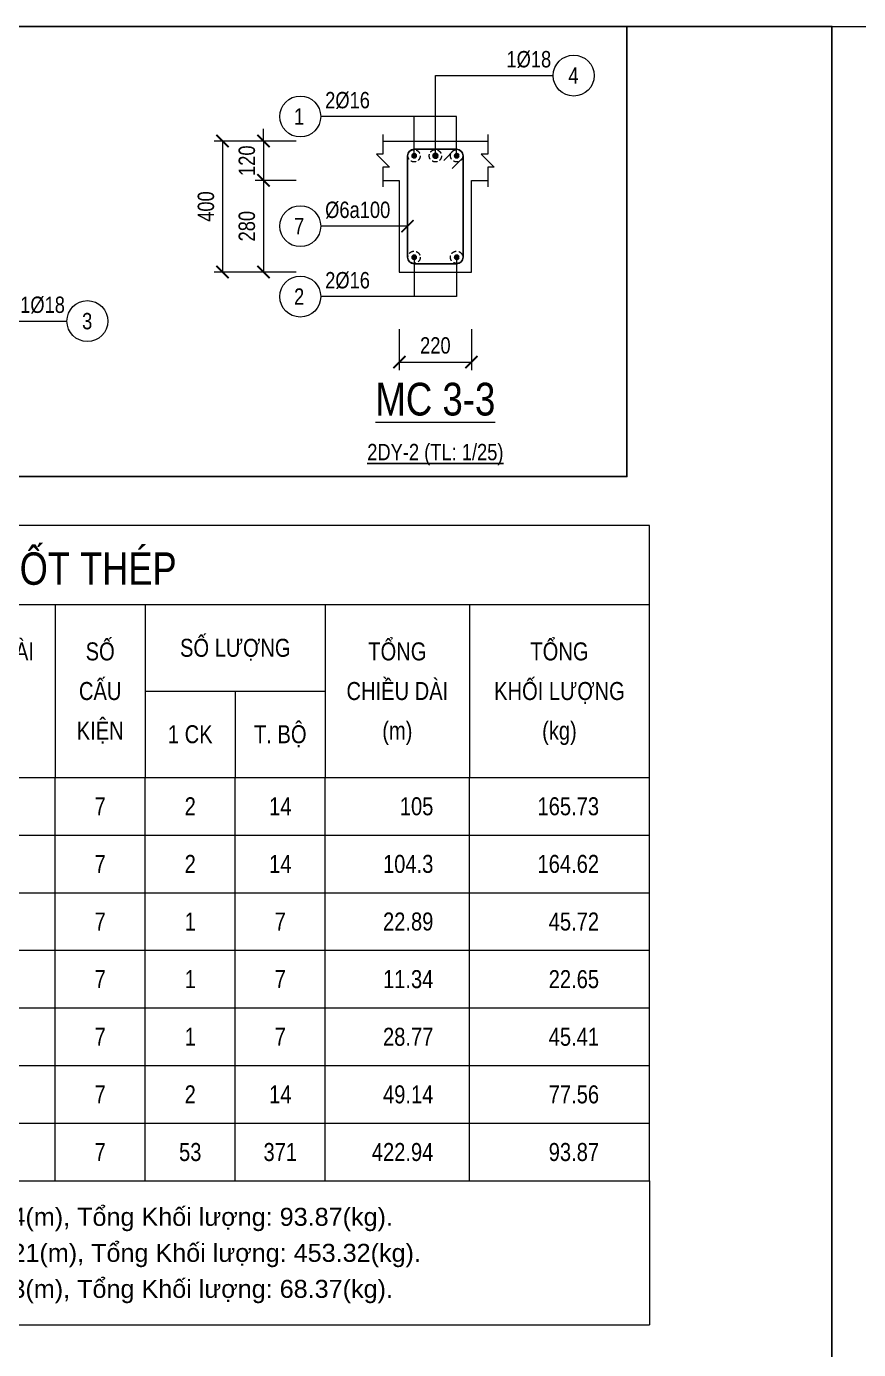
# Model space of a CAD drawing. Extents: x -165145 to 691808, y -202842 to 311040.
# Drawn here: x 324830 to 329912, y -63550 to -55468 of the extents above; entities that cross this region are included whole.
import ezdxf
from ezdxf.enums import TextEntityAlignment as Align

# ---------------------------------------------------------------- set-up
doc = ezdxf.new("R2010")
doc.units = 0
doc.header["$LTSCALE"] = 10
doc.header["$MEASUREMENT"] = 0
doc.linetypes.add('HIDDEN', pattern=[2.3807, 1.587, -0.7937])
doc.layers.get('0').update_dxf_attribs({"linetype": 'CONTINUOUS'})
doc.layers.get('Defpoints').update_dxf_attribs({"color": 5, "linetype": 'CONTINUOUS'})
for name, color, linetype, lineweight in [('DCE_BaoBeTong', 4, 'CONTINUOUS', 18), ('DCE_Block', 8, 'CONTINUOUS', 9), ('DCE_Dim', 254, 'CONTINUOUS', 9), ('DCE_MCZiCZac', 144, 'CONTINUOUS', 13), ('Dce_text', 7, 'CONTINUOUS', 13), ('DCE_ThepChu', 1, 'CONTINUOUS', 35), ('DCE_ThepDai', 220, 'CONTINUOUS', 25), ('GE_KC_NETKHUAT', 9, 'HIDDEN', 20), ('GE_KC_NETMANH', 8, 'CONTINUOUS', 20), ('GE_KC_NETTHAY', 2, 'CONTINUOUS', 20)]:
    doc.layers.add(name, color=color, linetype=linetype, lineweight=lineweight)
doc.styles.add('Dce_Text', font='arial.ttf', dxfattribs={"width": 0.8})
doc.styles.add('Dce_Text2', font='arial.ttf', dxfattribs={"width": 0.8})
doc.dimstyles.new('Dce_207MV', dxfattribs={"dimscale": 25, "dimtxt": 2.5, "dimasz": 1.5, "dimexe": 1, "dimexo": 2, "dimgap": 1, "dimtad": 1, "dimdec": 0, "dimrnd": 5, "dimtxsty": 'Dce_Text', "dimblk": 'ARCHTICK', "dimcen": 2.5, "dimclrd": 8, "dimclre": 8, "dimclrt": 3, "dimadec": 0, "dimazin": 0, "dimtfac": 1, "dimtdec": 0, "dimtix": 1, "dimtmove": 2, "dimatfit": 3, "dimldrblk": 'DOTBLANK', "dimfxl": 1, "dimarcsym": 0})
doc.dimstyles.new('Dce_208MV', dxfattribs={"dimscale": 25, "dimtxt": 2.5, "dimasz": 1.5, "dimexe": 1, "dimexo": 2, "dimgap": 1, "dimtad": 1, "dimdec": 0, "dimrnd": 5, "dimtxsty": 'Dce_Text', "dimblk": 'ARCHTICK', "dimcen": 2.5, "dimclrd": 8, "dimclre": 8, "dimclrt": 3, "dimadec": 0, "dimazin": 0, "dimtfac": 1, "dimtdec": 0, "dimtix": 1, "dimtmove": 2, "dimatfit": 3, "dimldrblk": 'ARCHTICK', "dimfxl": 1, "dimarcsym": 0})
doc.dimstyles.new('Dce_25MV', dxfattribs={"dimscale": 25, "dimtxt": 2, "dimasz": 1.5, "dimexe": 1, "dimexo": 2, "dimgap": 1, "dimtad": 1, "dimdec": 0, "dimrnd": 5, "dimtxsty": 'Dce_Text', "dimblk": 'ARCHTICK', "dimcen": 2.5, "dimclrd": 8, "dimclre": 8, "dimclrt": 3, "dimadec": 0, "dimazin": 0, "dimtfac": 1, "dimtdec": 0, "dimtix": 1, "dimtmove": 2, "dimatfit": 3, "dimldrblk": 'OBLIQUE', "dimfxl": 4, "dimfxlon": 1, "dimarcsym": 0})

# ---------------------------------------------------------------- blocks, each defined once
blk = doc.blocks.new('Dce_KhtMcThepTangCuong')
blk.add_circle((2.5, 0), 2.5)
at = {"color": 3, "style": 'Dce_Text', "width": 0.8}
blk.add_attdef('DKVAKC', text='', height=2, dxfattribs=at).set_placement((-0.25, 1), align=Align.RIGHT)
at = {"color": 11, "style": 'Dce_Text', "width": 0.8}
blk.add_attdef('SH', text='', height=2, dxfattribs=at).set_placement((2.47, -1), align=Align.CENTER)
blk = doc.blocks.new('_ArchTick')
at = {"color": 0, "linetype": 'ByBlock', "const_width": 0.15}
blk.add_lwpolyline([(-0.5, -0.5), (0.5, 0.5)], dxfattribs=at)
blk = doc.blocks.new('_DotBlank')
at = {"color": 0, "linetype": 'ByBlock', "lineweight": -2}
blk.add_line((-0.5, 0), (-1, 0), dxfattribs=at)
blk.add_circle((0, 0), 0.5, dxfattribs=at)
blk = doc.blocks.new('Dce_KhtMcThepChu')
blk.add_circle((-2.5, 0), 2.5)
at = {"color": 3, "style": 'Dce_Text', "width": 0.8}
blk.add_attdef('DKVAKC', (0.54, 1), '', height=2, dxfattribs=at)
at = {"color": 11, "style": 'Dce_Text', "width": 0.8}
blk.add_attdef('SH', text='', height=2, dxfattribs=at).set_placement((-2.64, -1), align=Align.CENTER)
blk = doc.blocks.new('Dce_KhMatCat')
at = {"color": 255, "linetype": 'ByBlock', "lineweight": -2, "style": 'Dce_Text', "width": 0.8}
blk.add_attdef('TENMATCAT', text='', height=2, dxfattribs=at).set_placement((0, 0.735), align=Align.CENTER)
at = {"color": 11, "lineweight": 25, "style": 'Dce_Text', "width": 0.8}
blk.add_attdef('TL', text='', height=1, dxfattribs=at).set_placement((0, -1.999), align=Align.CENTER)
blk = doc.blocks.new('*D2463')
at = {"layer": 'DCE_Dim', "color": 8, "lineweight": -2, "transparency": 16777216}
for p, q in [((312941.2, -77509.9), (312816.2, -77509.9)), ((312841.2, -77509.9), (312841.2, -77909.9)), ((312941.2, -77909.9), (312816.2, -77909.9))]:
    blk.add_line(p, q, dxfattribs=at)
at = {"layer": 'Defpoints', "color": 0, "transparency": 16777216}
for p in [(313141.2, -77509.9), (312841.2, -77909.9), (313141.2, -77909.9)]:
    blk.add_point(p, dxfattribs=at)
at = {"layer": 'DCE_Dim', "color": 8, "lineweight": -2, "transparency": 16777216, "xscale": 37.5, "yscale": 37.5, "zscale": 37.5}
for p, rotation in [((312841.2, -77509.9), 90), ((312841.2, -77909.9), 270)]:
    blk.add_blockref('_ArchTick', p, dxfattribs=dict(at, rotation=rotation))
at = {"layer": 'DCE_Dim', "color": 3, "transparency": 16777216, "insert": (312790.7, -77709.9), "char_height": 50, "attachment_point": 5, "rotation": 90, "style": 'Dce_Text'}
blk.add_mtext('400', dxfattribs=at)
blk = doc.blocks.new('_Oblique')
at = {"color": 0, "linetype": 'ByBlock', "lineweight": -2}
blk.add_line((-0.5, -0.5), (0.5, 0.5), dxfattribs=at)
blk = doc.blocks.new('*D2464')
at = {"layer": 'DCE_Dim', "color": 8, "lineweight": -2, "transparency": 16777216}
for p, q in [((312966.2, -77509.9), (312966.2, -77472.4)), ((313066.2, -77509.9), (312941.2, -77509.9)), ((312966.2, -77509.9), (312966.2, -77629.9)), ((313066.2, -77629.9), (312941.2, -77629.9)), ((312966.2, -77629.9), (312966.2, -77667.4))]:
    blk.add_line(p, q, dxfattribs=at)
at = {"layer": 'Defpoints', "color": 0, "transparency": 16777216}
for p in [(313141.2, -77509.9), (312966.2, -77629.9), (313141.2, -77629.9)]:
    blk.add_point(p, dxfattribs=at)
at = {"layer": 'DCE_Dim', "color": 8, "lineweight": -2, "transparency": 16777216, "xscale": 37.5, "yscale": 37.5, "zscale": 37.5}
for p, rotation in [((312966.2, -77509.9), 270), ((312966.2, -77629.9), 90)]:
    blk.add_blockref('_ArchTick', p, dxfattribs=dict(at, rotation=rotation))
at = {"layer": 'DCE_Dim', "color": 3, "transparency": 16777216, "insert": (312915.7, -77569.9), "char_height": 50, "attachment_point": 5, "rotation": 90, "style": 'Dce_Text'}
blk.add_mtext('120', dxfattribs=at)
blk = doc.blocks.new('*D2465')
at = {"layer": 'DCE_Dim', "color": 8, "lineweight": -2, "transparency": 16777216}
for p, q in [((313066.2, -77629.9), (312941.2, -77629.9)), ((312966.2, -77629.9), (312966.2, -77909.9)), ((313066.2, -77909.9), (312941.2, -77909.9))]:
    blk.add_line(p, q, dxfattribs=at)
at = {"layer": 'Defpoints', "color": 0, "transparency": 16777216}
for p in [(313141.2, -77629.9), (312966.2, -77909.9), (313141.2, -77909.9)]:
    blk.add_point(p, dxfattribs=at)
at = {"layer": 'DCE_Dim', "color": 8, "lineweight": -2, "transparency": 16777216, "xscale": 37.5, "yscale": 37.5, "zscale": 37.5}
for p, rotation in [((312966.2, -77629.9), 90), ((312966.2, -77909.9), 270)]:
    blk.add_blockref('_ArchTick', p, dxfattribs=dict(at, rotation=rotation))
at = {"layer": 'DCE_Dim', "color": 3, "transparency": 16777216, "insert": (312915.7, -77769.9), "char_height": 50, "attachment_point": 5, "rotation": 90, "style": 'Dce_Text'}
blk.add_mtext('280', dxfattribs=at)
blk = doc.blocks.new('*D2466')
at = {"layer": 'DCE_Dim', "color": 8, "lineweight": -2, "transparency": 16777216}
for p, q in [((313381.2, -78084.9), (313381.2, -78209.9)), ((313601.2, -78084.9), (313601.2, -78209.9)), ((313381.2, -78184.9), (313601.2, -78184.9))]:
    blk.add_line(p, q, dxfattribs=at)
at = {"layer": 'Defpoints', "color": 0, "transparency": 16777216}
for p in [(313381.2, -78009.9), (313601.2, -78009.9), (313601.2, -78184.9)]:
    blk.add_point(p, dxfattribs=at)
at = {"layer": 'DCE_Dim', "color": 8, "lineweight": -2, "transparency": 16777216, "xscale": 37.5, "yscale": 37.5, "zscale": 37.5, "rotation": 180}
blk.add_blockref('_ArchTick', (313381.2, -78184.9), dxfattribs=at)
at = {"layer": 'DCE_Dim', "color": 8, "lineweight": -2, "transparency": 16777216, "xscale": 37.5, "yscale": 37.5, "zscale": 37.5}
blk.add_blockref('_ArchTick', (313601.2, -78184.9), dxfattribs=at)
at = {"layer": 'DCE_Dim', "color": 3, "transparency": 16777216, "insert": (313491.2, -78134.4), "char_height": 50, "attachment_point": 5, "style": 'Dce_Text'}
blk.add_mtext('220', dxfattribs=at)
blk = doc.blocks.new('Dce_McThepChu')
at = {"color": 0}
for p, q in [((-0.5, 0), (0.5, 0)), ((-0.35, 0.35), (0.35, -0.35)), ((0.35, 0.35), (-0.35, -0.35)), ((0, 0.5), (0, -0.5))]:
    blk.add_line(p, q, dxfattribs=at)
at = {"color": 0, "const_width": 0.0833}
blk.add_lwpolyline([(-0.5, 0, 1), (0.5, 0, 1), (-0.5, 0, 1)], format="xyb", dxfattribs=at)
blk = doc.blocks.new('TKTitle')
at = {"layer": 'DCE_BaoBeTong'}
for p, q in [((110, -11), (110, -35)), ((122.5, -11), (122.5, -35)), ((147.5, -11), (147.5, -35)), ((167.5, -11), (167.5, -35)), ((122.5, -23), (147.5, -23)), ((135, -23), (135, -35))]:
    blk.add_line(p, q, dxfattribs=at)
for points in [[(0, 0), (0, -11), (0, -35), (15, -35), (25, -35), (75, -35), (90, -35), (122.5, -35), (135, -35), (147.5, -35), (167.5, -35), (192.5, -35), (192.5, -11), (192.5, 0), (0, 0)], [(0, -11), (15, -11), (25, -11), (75, -11), (90, -11), (122.5, -11), (147.5, -11), (167.5, -11), (192.5, -11)]]:
    blk.add_lwpolyline(points, dxfattribs=at)
at = {"style": 'Dce_Text', "width": 0.8}
for s, height, p in [('BẢNG THỐNG KÊ CỐT THÉP', 4.5, (92.5, -6)), ('CHIỀU DÀI', 2.5, (100, -17.5)), ('SỐ', 2.5, (116.25, -17.5)), ('SỐ LƯỢNG', 2.5, (135, -17)), ('TỔNG', 2.5, (157.5, -17.5)), ('TỔNG', 2.5, (180, -17.5)), ('CẤU', 2.5, (116.25, -23)), ('CHIỀU DÀI', 2.5, (157.5, -23)), ('KHỐI LƯỢNG', 2.5, (180, -23)), ('KIỆN', 2.5, (116.25, -28.5)), ('T. BỘ', 2.5, (141.25, -29)), ('(m)', 2.5, (157.5, -28.5)), ('(kg)', 2.5, (180, -28.5)), ('1 CK', 2.5, (128.75, -29))]:
    blk.add_text(s, height=height, dxfattribs=at).set_placement(p, align=Align.MIDDLE_CENTER)
blk = doc.blocks.new('TK4')
at = {"layer": 'DCE_BaoBeTong'}
for p, q in [((110, -8), (110, 0)), ((122.5, -8), (122.5, 0)), ((135, -8), (135, 0)), ((147.5, -8), (147.5, 0)), ((167.5, -8), (167.5, 0))]:
    blk.add_line(p, q, dxfattribs=at)
blk.add_lwpolyline([(15, -8), (25, -8), (75, -8), (90, -8), (122.5, -8), (135, -8), (147.5, -8), (167.5, -8), (192.5, -8), (192.5, 0)], dxfattribs=at)
at = {"layer": 'Dce_text', "color": 2, "style": 'Dce_Text', "width": 0.8, "flags": 4}
for tag, p in [('SH', (20, -4)), ('L2', (50, -4.32)), ('DK', (82.5, -4)), ('sumL', (100, -4)), ('SKC', (116.25, -4)), ('SL', (128.75, -4))]:
    blk.add_attdef(tag, text='', height=2.5, dxfattribs=at).set_placement(p, align=Align.MIDDLE_CENTER)
for tag, p in [('L1', (32.43, -4)), ('Lall', (162.5, -4)), ('KL', (185.5, -4))]:
    blk.add_attdef(tag, text='', height=2.5, dxfattribs=at).set_placement(p, align=Align.MIDDLE_RIGHT)
blk.add_attdef('L3', text='', height=2.5, dxfattribs=at).set_placement((67.48, -4), align=Align.MIDDLE_LEFT)
at = {"layer": 'Dce_text', "color": 2, "style": 'Dce_Text', "width": 0.8}
blk.add_attdef('TSL', text='', height=2.5, dxfattribs=at).set_placement((141.25, -4), align=Align.MIDDLE_CENTER)
blk = doc.blocks.new('TK7')
at = {"layer": 'DCE_BaoBeTong'}
for p, q in [((110, -8), (110, 0)), ((122.5, -8), (122.5, 0)), ((135, -8), (135, 0)), ((147.5, -8), (147.5, 0)), ((167.5, -8), (167.5, 0))]:
    blk.add_line(p, q, dxfattribs=at)
blk.add_lwpolyline([(15, -8), (25, -8), (75, -8), (90, -8), (122.5, -8), (135, -8), (147.5, -8), (167.5, -8), (192.5, -8), (192.5, 0)], dxfattribs=at)
at = {"layer": 'Dce_text', "color": 2, "style": 'Dce_Text', "width": 0.8, "flags": 4}
for tag, p in [('SH', (20, -4)), ('L2', (50, -4)), ('DK', (82.5, -4)), ('sumL', (100, -4)), ('SKC', (116.25, -4)), ('SL', (128.75, -4))]:
    blk.add_attdef(tag, text='', height=2.5, dxfattribs=at).set_placement(p, align=Align.MIDDLE_CENTER)
for tag, p in [('L1', (32.68, -4)), ('Lall', (162.5, -4)), ('KL', (185.5, -4))]:
    blk.add_attdef(tag, text='', height=2.5, dxfattribs=at).set_placement(p, align=Align.MIDDLE_RIGHT)
blk.add_attdef('L3', text='', height=2.5, dxfattribs=at).set_placement((67.53, -4), align=Align.MIDDLE_LEFT)
at = {"layer": 'Dce_text', "color": 2, "style": 'Dce_Text', "width": 0.8}
blk.add_attdef('TSL', text='', height=2.5, dxfattribs=at).set_placement((141.25, -4), align=Align.MIDDLE_CENTER)
blk = doc.blocks.new('TK1')
at = {"layer": 'DCE_BaoBeTong'}
for p, q in [((110, -8), (110, 0)), ((122.5, -8), (122.5, 0)), ((135, -8), (135, 0)), ((147.5, -8), (147.5, 0)), ((167.5, -8), (167.5, 0))]:
    blk.add_line(p, q, dxfattribs=at)
blk.add_lwpolyline([(15, -8), (25, -8), (75, -8), (90, -8), (122.5, -8), (135, -8), (147.5, -8), (167.5, -8), (192.5, -8), (192.5, 0)], dxfattribs=at)
at = {"layer": 'Dce_text', "color": 2, "style": 'Dce_Text', "width": 0.8, "flags": 4}
for tag, p in [('SH', (20, -4)), ('L', (50, -4)), ('DK', (82.5, -4)), ('sumL', (100, -4)), ('SKC', (116.25, -4)), ('SL', (128.75, -4))]:
    blk.add_attdef(tag, text='', height=2.5, dxfattribs=at).set_placement(p, align=Align.MIDDLE_CENTER)
at = {"layer": 'Dce_text', "color": 2, "style": 'Dce_Text', "width": 0.8}
blk.add_attdef('TSL', text='', height=2.5, dxfattribs=at).set_placement((141.25, -4), align=Align.MIDDLE_CENTER)
at = {"layer": 'Dce_text', "color": 2, "style": 'Dce_Text', "width": 0.8, "flags": 4}
for tag, p in [('Lall', (162.5, -4)), ('KL', (185.5, -4))]:
    blk.add_attdef(tag, text='', height=2.5, dxfattribs=at).set_placement(p, align=Align.MIDDLE_RIGHT)
blk = doc.blocks.new('TK3')
at = {"layer": 'DCE_BaoBeTong'}
for p, q in [((110, -8), (110, 0)), ((122.5, -8), (122.5, 0)), ((135, -8), (135, 0)), ((147.5, -8), (147.5, 0)), ((167.5, -8), (167.5, 0))]:
    blk.add_line(p, q, dxfattribs=at)
blk.add_lwpolyline([(15, -8), (25, -8), (75, -8), (90, -8), (122.5, -8), (135, -8), (147.5, -8), (167.5, -8), (192.5, -8), (192.5, 0)], dxfattribs=at)
at = {"layer": 'DCE_BaoBeTong', "color": 2, "style": 'Dce_Text', "width": 0.8}
blk.add_attdef('TSL', text='', height=2.5, dxfattribs=at).set_placement((141.25, -4), align=Align.MIDDLE_CENTER)
at = {"layer": 'Dce_text', "color": 2, "style": 'Dce_Text', "width": 0.8, "flags": 4}
for tag, p in [('SH', (20, -4)), ('L1', (48.94, -4.19)), ('DK', (82.5, -4)), ('sumL', (100, -4)), ('SKC', (116.25, -4)), ('SL', (128.75, -4))]:
    blk.add_attdef(tag, text='', height=2.5, dxfattribs=at).set_placement(p, align=Align.MIDDLE_CENTER)
blk.add_attdef('L2', text='', height=2.5, dxfattribs=at).set_placement((67.26, -4), align=Align.MIDDLE_LEFT)
for tag, p in [('Lall', (162.5, -4)), ('KL', (185.5, -4))]:
    blk.add_attdef(tag, text='', height=2.5, dxfattribs=at).set_placement(p, align=Align.MIDDLE_RIGHT)
blk = doc.blocks.new('TK9')
at = {"layer": 'DCE_BaoBeTong'}
for p, q in [((110, -8), (110, 0)), ((122.5, -8), (122.5, 0)), ((135, -8), (135, 0)), ((147.5, -8), (147.5, 0)), ((167.5, -8), (167.5, 0))]:
    blk.add_line(p, q, dxfattribs=at)
blk.add_lwpolyline([(15, -8), (25, -8), (75, -8), (90, -8), (122.5, -8), (135, -8), (147.5, -8), (167.5, -8), (192.5, -8), (192.5, 0)], dxfattribs=at)
at = {"layer": 'Dce_text', "color": 2, "style": 'Dce_Text', "width": 0.8, "flags": 4}
for tag, p in [('SH', (20, -4)), ('DK', (82.5, -4)), ('sumL', (100, -4)), ('SKC', (116.25, -4)), ('SL', (128.75, -4))]:
    blk.add_attdef(tag, text='', height=2.5, dxfattribs=at).set_placement(p, align=Align.MIDDLE_CENTER)
at = {"layer": 'Dce_text', "color": 2, "style": 'Dce_Text', "width": 0.8}
for tag, p in [('L1', (49.34, -3.76)), ('TSL', (141.25, -4))]:
    blk.add_attdef(tag, text='', height=2.5, dxfattribs=at).set_placement(p, align=Align.MIDDLE_CENTER)
blk.add_attdef('L2', text='', height=2.5, dxfattribs=at).set_placement((58.47, -3.76), align=Align.MIDDLE_LEFT)
at = {"layer": 'Dce_text', "color": 2, "style": 'Dce_Text', "width": 0.8, "flags": 4}
for tag, p in [('Lall', (162.5, -4)), ('KL', (185.5, -4))]:
    blk.add_attdef(tag, text='', height=2.5, dxfattribs=at).set_placement(p, align=Align.MIDDLE_RIGHT)
at = {"layer": 'Dce_text', "color": 2, "style": 'Dce_Text', "width": 0.8}
blk.add_attdef('M', text='', height=2.5, dxfattribs=at).set_placement((38.78, -5.47), align=Align.MIDDLE_RIGHT)
blk = doc.blocks.new('A$C6ab66900')
at = {"layer": 'DCE_BaoBeTong'}
for points in [[(3585, -350), (3905, -350)], [(3585, -470), (3635, -470), (3635, -750), (3855, -750), (3855, -470), (3905, -470)]]:
    blk.add_lwpolyline(points, dxfattribs=at)
at = {"layer": 'DCE_MCZiCZac'}
for points in [[(3585, -330), (3585, -390), (3565, -390), (3605, -430), (3585, -430), (3585, -490)], [(3905, -330), (3905, -390), (3885, -390), (3925, -430), (3905, -430), (3905, -490)]]:
    blk.add_lwpolyline(points, dxfattribs=at)
at = {"layer": 'DCE_ThepDai'}
blk.add_lwpolyline([(3771.1, -408.9), (3805, -375), (3810, -375, -0.392699), (3830, -395), (3830, -705, -0.392699), (3810, -725), (3680, -725, -0.392699), (3660, -705), (3660, -395, -0.392699), (3680, -375), (3810, -375, -0.392699), (3830, -395), (3830, -400), (3796.1, -433.9)], format="xyb", dxfattribs=at)
at = {"layer": 'Defpoints'}
blk.add_lwpolyline([(0, 0), (0, -1375), (4330, -1375), (4330, 0)], close=True, dxfattribs=at)
at = {"layer": 'DCE_Block'}
for name, p, xscale, yscale, zscale, values in [('Dce_KhtMcThepTangCuong', (4105, -150), 25, 25, 25, {'SH': '4', 'DKVAKC': '1%%c18'}), ('Dce_KhtMcThepChu', (3395, -275), 25, 25, 25, {'DKVAKC': '2%%c16', 'SH': '1'}), ('Dce_KhtMcThepChu', (3395, -610), 25, 25, 25, {'DKVAKC': '%%c6a100', 'SH': '7'}), ('Dce_KhtMcThepChu', (3395, -825), 25, 25, 25, {'DKVAKC': '2%%c16', 'SH': '2'}), ('Dce_KhtMcThepTangCuong', (2620, -900), 25, 25, 25, {'SH': '3', 'DKVAKC': '1%%c18'}), ('Dce_KhMatCat', (3745, -1225), 50, 50, 50, {'TL': '%%U2DY-2 (TL: 1/25)', 'TENMATCAT': '%%UMC 3-3'})]:
    blk.add_blockref(name, p, dxfattribs=dict(at, xscale=xscale, yscale=yscale, zscale=zscale)).add_auto_attribs(values)
at = {"layer": 'DCE_ThepChu'}
for p, xscale, yscale, zscale in [((3680, -395), 16, 16, 16), ((3745, -395), 18, 18, 18), ((3810, -395), 16, 16, 16), ((3680, -705), 16, 16, 16), ((3810, -705), 16, 16, 16)]:
    blk.add_blockref('Dce_McThepChu', p, dxfattribs=dict(at, xscale=xscale, yscale=yscale, zscale=zscale))
at = {"layer": 'DCE_Dim'}
for base, p1, p2, picture, middle in [((3220, -470), (3395, -350), (3395, -470), '*D2464', (3169.5, -410)), ((3095, -750), (3395, -350), (3395, -750), '*D2463', (3044.5, -550)), ((3220, -750), (3395, -470), (3395, -750), '*D2465', (3169.5, -610))]:
    dim = blk.add_linear_dim(base=base, p1=p1, p2=p2, angle=90, dimstyle='Dce_25MV', dxfattribs=at)
    dim.commit()
    dim.dimension.update_dxf_attribs({"geometry": picture, "text_midpoint": middle, "insert": (-309746.2, 77159.9)})
dim = blk.add_linear_dim(base=(3855, -1025), p1=(3635, -850), p2=(3855, -850), dimstyle='Dce_25MV', dxfattribs=at)
dim.commit()
dim.dimension.update_dxf_attribs({"geometry": '*D2466', "text_midpoint": (3745, -974.5), "insert": (-309746.2, 77159.9)})
at = {"layer": 'DCE_Block'}
for points, dimstyle in [([(3745, -395), (3745, -150), (4105, -150)], 'Dce_207MV'), ([(3680, -395), (3680, -275), (3395, -275)], 'Dce_207MV'), ([(3810, -395), (3810, -275), (3395, -275)], 'Dce_207MV'), ([(3660, -610), (3395, -610)], 'Dce_208MV'), ([(2260, -705), (2260, -900), (2620, -900)], 'Dce_207MV'), ([(3680, -705), (3680, -825), (3395, -825)], 'Dce_207MV'), ([(3810, -705), (3810, -825), (3395, -825)], 'Dce_207MV')]:
    blk.add_leader(points, dimstyle=dimstyle, dxfattribs=at)

msp = doc.modelspace()

# ---------------------------------------------------------------- linework, layer by layer
at = {"layer": 'DCE_BaoBeTong'}
for p in [(328634.98655, -62519.76325), (320164.98655, -63399.76325)]:
    msp.add_line(p, (328634.98655, -63399.76325), dxfattribs=at)
at = {"layer": 'Defpoints'}
msp.add_lwpolyline([(311637.0738, -55468.24154), (329749.5738, -55468.24154), (329749.5738, -70535.74154), (311637.0738, -70535.74154)], close=True, dxfattribs=at)
at = {"layer": 'GE_KC_NETMANH'}
msp.add_line((174130.40086, -55468.24154), (385223.40086, -55468.24154), dxfattribs=at)

# ---------------------------------------------------------------- block references
at = {"layer": 'GE_KC_NETKHUAT', "xscale": 2, "yscale": 2, "zscale": 2}
msp.add_blockref('A$C6ab66900', (319837.0738, -55468.24154), dxfattribs=at)
at = {"layer": 'GE_KC_NETTHAY', "xscale": 44, "yscale": 44, "zscale": 44}
msp.add_blockref('TKTitle', (320164.98655, -58515.76325), dxfattribs=at)
at = {"layer": 'GE_KC_NETTHAY'}
ref = msp.add_blockref('TK4', (320164.98655, -60055.76325), dxfattribs=dict(at, xscale=44, yscale=44, zscale=44))
ref.add_attrib('SL', '2', dxfattribs={"layer": 'Dce_text', "color": 2, "height": 110, "style": 'Dce_Text', "width": 0.8}).set_placement((325829.98655, -60231.76325), align=Align.MIDDLE_CENTER)
ref.add_attrib('SKC', '7', dxfattribs={"layer": 'Dce_text', "color": 2, "height": 110, "style": 'Dce_Text', "width": 0.8}).set_placement((325279.98655, -60231.76325), align=Align.MIDDLE_CENTER)
ref.add_attrib('Lall', '105', dxfattribs={"layer": 'Dce_text', "color": 2, "height": 110, "style": 'Dce_Text', "width": 0.8}).set_placement((327314.98655, -60231.76325), align=Align.MIDDLE_RIGHT)
ref.add_attrib('KL', '165.73', dxfattribs={"layer": 'Dce_text', "color": 2, "height": 110, "style": 'Dce_Text', "width": 0.8}).set_placement((328326.98655, -60231.76325), align=Align.MIDDLE_RIGHT)
ref.add_attrib('TSL', '14', dxfattribs={"layer": 'Dce_text', "color": 2, "height": 110, "style": 'Dce_Text', "width": 0.8}).set_placement((326379.98655, -60231.76325), align=Align.MIDDLE_CENTER)
ref = msp.add_blockref('TK7', (320164.98655, -60407.76325), dxfattribs=dict(at, xscale=44, yscale=44, zscale=44))
ref.add_attrib('SL', '2', dxfattribs={"layer": 'Dce_text', "color": 2, "height": 110, "style": 'Dce_Text', "width": 0.8}).set_placement((325829.98655, -60583.76325), align=Align.MIDDLE_CENTER)
ref.add_attrib('SKC', '7', dxfattribs={"layer": 'Dce_text', "color": 2, "height": 110, "style": 'Dce_Text', "width": 0.8}).set_placement((325279.98655, -60583.76325), align=Align.MIDDLE_CENTER)
ref.add_attrib('Lall', '104.3', dxfattribs={"layer": 'Dce_text', "color": 2, "height": 110, "style": 'Dce_Text', "width": 0.8}).set_placement((327314.98655, -60583.76325), align=Align.MIDDLE_RIGHT)
ref.add_attrib('KL', '164.62', dxfattribs={"layer": 'Dce_text', "color": 2, "height": 110, "style": 'Dce_Text', "width": 0.8}).set_placement((328326.98655, -60583.76325), align=Align.MIDDLE_RIGHT)
ref.add_attrib('TSL', '14', dxfattribs={"layer": 'Dce_text', "color": 2, "height": 110, "style": 'Dce_Text', "width": 0.8}).set_placement((326379.98655, -60583.76325), align=Align.MIDDLE_CENTER)
ref = msp.add_blockref('TK1', (320164.98655, -60759.76325), dxfattribs=dict(at, xscale=44, yscale=44, zscale=44))
ref.add_attrib('KL', '45.72', dxfattribs={"layer": 'Dce_text', "color": 2, "height": 110, "style": 'Dce_Text', "width": 0.8}).set_placement((328326.98655, -60935.76325), align=Align.MIDDLE_RIGHT)
ref.add_attrib('Lall', '22.89', dxfattribs={"layer": 'Dce_text', "color": 2, "height": 110, "style": 'Dce_Text', "width": 0.8}).set_placement((327314.98655, -60935.76325), align=Align.MIDDLE_RIGHT)
ref.add_attrib('SKC', '7', dxfattribs={"layer": 'Dce_text', "color": 2, "height": 110, "style": 'Dce_Text', "width": 0.8}).set_placement((325279.98655, -60935.76325), align=Align.MIDDLE_CENTER)
ref.add_attrib('SL', '1', dxfattribs={"layer": 'Dce_text', "color": 2, "height": 110, "style": 'Dce_Text', "width": 0.8}).set_placement((325829.98655, -60935.76325), align=Align.MIDDLE_CENTER)
ref.add_attrib('TSL', '7', dxfattribs={"layer": 'Dce_text', "color": 2, "height": 110, "style": 'Dce_Text', "width": 0.8}).set_placement((326379.98655, -60935.76325), align=Align.MIDDLE_CENTER)
ref = msp.add_blockref('TK3', (320164.98655, -61111.76325), dxfattribs=dict(at, xscale=44, yscale=44, zscale=44))
ref.add_attrib('SL', '1', dxfattribs={"layer": 'Dce_text', "color": 2, "height": 110, "style": 'Dce_Text', "width": 0.8}).set_placement((325829.98655, -61287.76325), align=Align.MIDDLE_CENTER)
ref.add_attrib('SKC', '7', dxfattribs={"layer": 'Dce_text', "color": 2, "height": 110, "style": 'Dce_Text', "width": 0.8}).set_placement((325279.98655, -61287.76325), align=Align.MIDDLE_CENTER)
ref.add_attrib('Lall', '11.34', dxfattribs={"layer": 'Dce_text', "color": 2, "height": 110, "style": 'Dce_Text', "width": 0.8}).set_placement((327314.98655, -61287.76325), align=Align.MIDDLE_RIGHT)
ref.add_attrib('KL', '22.65', dxfattribs={"layer": 'Dce_text', "color": 2, "height": 110, "style": 'Dce_Text', "width": 0.8}).set_placement((328326.98655, -61287.76325), align=Align.MIDDLE_RIGHT)
ref.add_attrib('TSL', '7', dxfattribs={"layer": 'DCE_BaoBeTong', "color": 2, "height": 110, "style": 'Dce_Text', "width": 0.8}).set_placement((326379.98655, -61287.76325), align=Align.MIDDLE_CENTER)
ref = msp.add_blockref('TK3', (320164.98655, -61463.76325), dxfattribs=dict(at, xscale=44, yscale=44, zscale=44))
ref.add_attrib('SL', '1', dxfattribs={"layer": 'Dce_text', "color": 2, "height": 110, "style": 'Dce_Text', "width": 0.8}).set_placement((325829.98655, -61639.76325), align=Align.MIDDLE_CENTER)
ref.add_attrib('SKC', '7', dxfattribs={"layer": 'Dce_text', "color": 2, "height": 110, "style": 'Dce_Text', "width": 0.8}).set_placement((325279.98655, -61639.76325), align=Align.MIDDLE_CENTER)
ref.add_attrib('Lall', '28.77', dxfattribs={"layer": 'Dce_text', "color": 2, "height": 110, "style": 'Dce_Text', "width": 0.8}).set_placement((327314.98655, -61639.76325), align=Align.MIDDLE_RIGHT)
ref.add_attrib('KL', '45.41', dxfattribs={"layer": 'Dce_text', "color": 2, "height": 110, "style": 'Dce_Text', "width": 0.8}).set_placement((328326.98655, -61639.76325), align=Align.MIDDLE_RIGHT)
ref.add_attrib('TSL', '7', dxfattribs={"layer": 'DCE_BaoBeTong', "color": 2, "height": 110, "style": 'Dce_Text', "width": 0.8}).set_placement((326379.98655, -61639.76325), align=Align.MIDDLE_CENTER)
ref = msp.add_blockref('TK3', (320164.98655, -61815.76325), dxfattribs=dict(at, xscale=44, yscale=44, zscale=44))
ref.add_attrib('SL', '2', dxfattribs={"layer": 'Dce_text', "color": 2, "height": 110, "style": 'Dce_Text', "width": 0.8}).set_placement((325829.98655, -61991.76325), align=Align.MIDDLE_CENTER)
ref.add_attrib('SKC', '7', dxfattribs={"layer": 'Dce_text', "color": 2, "height": 110, "style": 'Dce_Text', "width": 0.8}).set_placement((325279.98655, -61991.76325), align=Align.MIDDLE_CENTER)
ref.add_attrib('Lall', '49.14', dxfattribs={"layer": 'Dce_text', "color": 2, "height": 110, "style": 'Dce_Text', "width": 0.8}).set_placement((327314.98655, -61991.76325), align=Align.MIDDLE_RIGHT)
ref.add_attrib('KL', '77.56', dxfattribs={"layer": 'Dce_text', "color": 2, "height": 110, "style": 'Dce_Text', "width": 0.8}).set_placement((328326.98655, -61991.76325), align=Align.MIDDLE_RIGHT)
ref.add_attrib('TSL', '14', dxfattribs={"layer": 'DCE_BaoBeTong', "color": 2, "height": 110, "style": 'Dce_Text', "width": 0.8}).set_placement((326379.98655, -61991.76325), align=Align.MIDDLE_CENTER)
ref = msp.add_blockref('TK9', (320164.98655, -62167.76325), dxfattribs=dict(at, xscale=44, yscale=44, zscale=44))
ref.add_attrib('SL', '53', dxfattribs={"layer": 'Dce_text', "color": 2, "height": 110, "style": 'Dce_Text', "width": 0.8}).set_placement((325829.98655, -62343.76325), align=Align.MIDDLE_CENTER)
ref.add_attrib('SKC', '7', dxfattribs={"layer": 'Dce_text', "color": 2, "height": 110, "style": 'Dce_Text', "width": 0.8}).set_placement((325279.98655, -62343.76325), align=Align.MIDDLE_CENTER)
ref.add_attrib('Lall', '422.94', dxfattribs={"layer": 'Dce_text', "color": 2, "height": 110, "style": 'Dce_Text', "width": 0.8}).set_placement((327314.98655, -62343.76325), align=Align.MIDDLE_RIGHT)
ref.add_attrib('KL', '93.87', dxfattribs={"layer": 'Dce_text', "color": 2, "height": 110, "style": 'Dce_Text', "width": 0.8}).set_placement((328326.98655, -62343.76325), align=Align.MIDDLE_RIGHT)
ref.add_attrib('TSL', '371', dxfattribs={"layer": 'Dce_text', "color": 2, "height": 110, "style": 'Dce_Text', "width": 0.8}).set_placement((326379.98655, -62343.76325), align=Align.MIDDLE_CENTER)

# ---------------------------------------------------------------- texts
at = {"layer": 'Dce_text', "style": 'Dce_Text2'}
for s, p in [('- Thép có đường kính Ø6: Tổng chiều dài 422.94(m), Tổng Khối lượng: 93.87(kg).', (321484.98655, -62739.76325)), ('- Thép có đường kính Ø16: Tổng chiều dài 287.21(m), Tổng Khối lượng: 453.32(kg).', (321484.98655, -62959.76325)), ('- Thép có đường kính Ø18: Tổng chiều dài 34.23(m), Tổng Khối lượng: 68.37(kg).', (321484.98655, -63179.76325))]:
    msp.add_text(s, height=110, dxfattribs=at).set_placement(p, align=Align.MIDDLE_LEFT)

doc.saveas('drawing.dxf')
